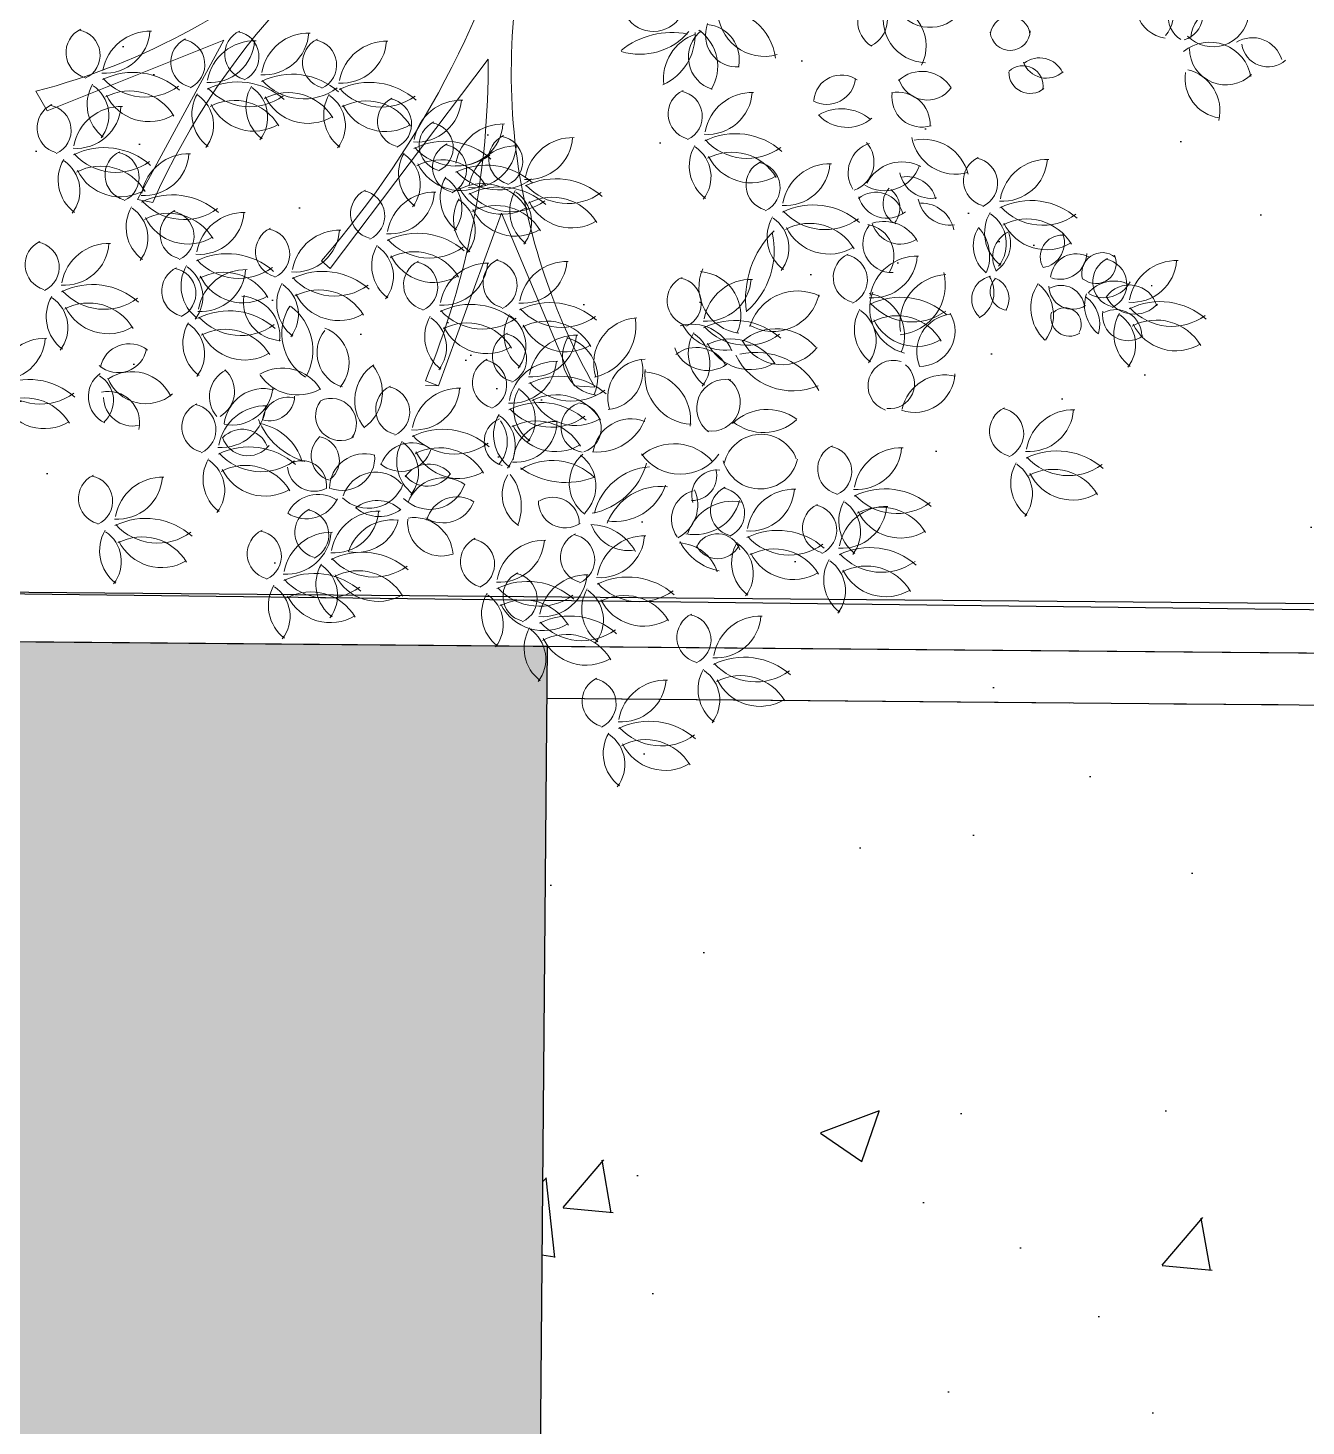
# Model space of a CAD drawing. Header units: millimetres. Extents: x 793 to 3159, y 750 to 2095.
# Drawn here: x 1221.835 to 1225.718, y 985.965 to 990.211 of the extents above; entities that cross this region are included whole.
import ezdxf

# ---------------------------------------------------------------- set-up
doc = ezdxf.new("R2010")
doc.units = ezdxf.units.MM
doc.linetypes.add('CENTER', pattern=[50.8, 31.75, -6.35, 6.35, -6.35])
doc.linetypes.add('CONTINUA', pattern=[0])
for name, color, linetype in [('A-PISOS', 252, 'Continuous'), ('A-PROY', 252, 'Continuous'), ('A-TEXTO', 2, 'Continuous'), ('A-VEGETACION', 65, 'Continuous')]:
    doc.layers.add(name, color=color, linetype=linetype)
doc.layers.add('JUNTA DE AISLAMIENTO', color=7, linetype='Continuous', true_color=0x22d6dd)
doc.layers.add('JUNTA DE CONTROL', color=7, linetype='Continuous', true_color=0xf43e0b)
doc.styles.get("Standard").update_dxf_attribs({"font": 'arial.ttf'})
doc.linetypes.add('RAYACONTX', pattern='A,0.8,["X",Standard,S=0.08,R=0,X=0.025,Y=-0.04],0', length=0.8)

# ---------------------------------------------------------------- blocks, each defined once
blk = doc.blocks.new('A$C15914C01')
at = {"layer": 'A-PISOS', "linetype": 'CONTINUA', "ltscale": 0.5}
h = blk.add_hatch(dxfattribs=at)
h.set_pattern_fill('AR-HBONE', color=250, scale=0.005, angle=45)
h.set_pattern_definition([(90, (-2174.8441, -711.9263), (-0.508, 0.508), [1.524, -0.508]), (180, (-2174.8441, -711.4183), (-0.508, 0.508), [1.524, -0.508])])
h.paths.add_polyline_path([(43.8168, -45.9571), (40.8168, -45.9571), (40.8216, -50.3396), (43.8216, -50.3675)])
h.paths.add_polyline_path([(40.9292, -0.9957), (40.9323, 4.0095), (40.9357, 41.5795), (43.8168, 41.5793), (43.8168, 43.5794), (40.8168, 43.5794), (40.8168, -13.8546), (43.8168, -13.8546), (43.8168, -6.7051), (41.1283, -6.7051), (41.1283, -4.9051), (43.8168, -4.9049), (43.8168, -3.6051), (43.8168, -0.9957)])
h = blk.add_hatch(dxfattribs=at)
h.set_pattern_fill('AR-CONC', color=250, scale=0.01)
h.set_pattern_definition([(50, (-2174.8441, -711.9263), (1.8218467, -0.1593909), [0.1905, -2.0955]), (355, (-2174.8441, -711.9263), (-0.3524342, 1.9105685), [0.1524, -1.6764058]), (100.451445, (-2174.6923, -711.9396), (1.4694125, 1.7511775), [0.1619001, -1.7809024]), (46.1842, (-2174.844, -711.4183), (2.7107904, -0.4204233), [0.28575, -3.14325]), (96.63556, (-2174.6182, -711.4533), (2.3740413, 2.4742612), [0.2428502, -2.671356]), (351.18415, (-2174.844, -711.4183), (2.3740413, 2.4742612), [0.2285997, -2.5145973]), (21, (-2174.5901, -711.5453), (1.5161439, -1.022652), [0.1905, -2.0955]), (326, (-2174.5901, -711.5453), (0.6180203, 1.8418797), [0.1524, -1.6764]), (71.451445, (-2174.4638, -711.6305), (2.1341642, 0.8192277), [0.1619001, -1.7808994]), (37.5, (-2174.8441, -711.9263), (0.03088603, 0.84555039), [0, -1.65608, 0, -1.7018, 0, -1.68275]), (7.5, (-2174.8441, -711.9263), (0.66819663, 1.00180575), [0, -0.97028, 0, -1.61798, 0, -0.64135]), (327.5, (-2175.4105, -711.9263), (1.35590595, -0.05728744), [0, -0.635, 0, -1.9812, 0, -2.6289]), (317.5, (-2175.6645, -711.9263), (1.4812918, 0.2542649), [0, -0.8255, 0, -1.31572, 0, -1.8669])])
h.paths.add_polyline_path([(46.8168, -6.7051), (43.8168, -6.7051), (43.8168, -10.153), (46.8168, -10.153)])
h.paths.add_polyline_path([(46.8168, -10.153), (43.8168, -10.153), (43.8168, -13.153), (46.8168, -13.153)])
h.paths.add_polyline_path([(46.8168, -13.153), (43.8168, -13.153), (43.8168, -13.8547), (46.8168, -13.8547)])
h.paths.add_polyline_path([(43.8168, -1.153), (43.8168, -4.9049), (46.8168, -4.9049), (46.8168, -1.153)])
h.paths.add_polyline_path([(43.8168, -0.996), (43.8168, -1.153), (46.8168, -1.153), (46.8168, -0.996)])
at = {"layer": 'A-PISOS', "color": 250, "linetype": 'CONTINUA', "ltscale": 0.5}
for p, q in [((43.8168, -0.9958), (43.8168, -4.9049)), ((43.8168, -1.153), (49.8168, -1.153))]:
    blk.add_line(p, q, dxfattribs=at)
blk = doc.blocks.new('XR-CONJUNTO$0$A$C458D45B7')
at = {"lineweight": 0, "extrusion": (-2.43104e-07, -5.45806e-06, 1)}
blk.add_line((-0.3067, -1.749), (-0.3463, -1.7481), dxfattribs=at)
blk.add_lwpolyline([(0.1057, -1.746), (0.1681, -1.7494, -0.110183), (-0.0866, -0.95, -0.110183), (0.0225, -0.1181, 0.069274), (0.0548, -0.1083, -0.159056), (0.3751, -0.5382), (0.4313, -0.5098), (0.2694, -0.2414), (0.6188, -0.3643), (0.5483, -0.2962, -0.129481), (0.1024, -0.068, 0.184379), (0.1254, 0.0127), (0.8832, -0.1415), (0.8943, -0.0784), (0.1156, 0.0518, -0.487233), (0.1075, 0.0667, -0.157099), (0.4909, 0.4325), (0.4557, 0.4846), (0.2096, 0.2904), (0.2879, 0.6525), (0.2292, 0.5741, -0.1274), (0.063, 0.1098, -1.508538), (0.0487, 0.1166), (-0.0409, 1.3604), (-0.1014, 1.2588), (-0.0393, 0.4627, -0.187108), (-0.3498, 1.1361), (-0.3949, 1.1174), (-0.3356, 0.7801), (-0.586, 0.9428), (-0.6161, 0.9071, -0.222061), (-0.0345, 0.1193), (-0.0367, 0.1218), (-0.9935, 0.563), (-0.9683, 0.4373, -0.148996), (-0.7862, 0.3977), (-0.1177, 0.0214, -0.61159), (-0.1188, -0.006, -0.101655), (-1.381, -0.3864), (-1.4565, -0.4291), (-0.657, -0.3716, -0.12496), (-1.5382, -0.8654), (-1.5037, -0.924), (-0.968, -0.7054), (-1.2263, -1.1913), (-1.1801, -1.2004, -0.176723), (-0.0978, -0.0662, 0.164875), (-0.0374, -0.112, -0.122319), (-0.6656, -1.3725), (-0.6394, -1.3961), (-0.165, -0.7555, -0.101541), (-0.347, -1.7346), (-0.3067, -1.749), (-0.1198, -1.2235), (0.1057, -1.746)], format="xyb", close=True, dxfattribs=at)
at = {"lineweight": 0, "extrusion": (2.43104e-07, 5.45806e-06, -1)}
for centre, major_axis, start_param, end_param in [((1.9055, -0.5708), (0.0701, -0.077, 0), 0.868385, 3.107628), ((1.8147, -0.6013), (0.0684, -0.0752, 0), 4.086493, 6.142639), ((1.9797, -0.6098), (0.0531, -0.0583, 0), 1.27183, 3.717815), ((1.9253, -0.6015), (0.0597, 0.0543, 0), 6.025032, 8.287942), ((0.5423, -0.7661), (0.1235, 0.1125, 0), 5.36207, 6.898676), ((1.0432, -0.6316), (0.0635, 0.0578, 0), 2.828355, 4.970388), ((0.9604, -0.6267), (0.0642, 0.0584, 0), 6.104573, 8.123386), ((1.166, -0.6234), (0.0885, -0.0972, 0), 0.750634, 2.670163), ((1.0384, -0.705), (0.0858, -0.0942, 0), 3.951231, 5.923783), ((1.1762, -0.5315), (0.0858, 0.0782, 0), 1.595626, 3.656981), ((2.0694, -0.6791), (0.0677, -0.0743, 0), 2.389715, 4.70032), ((0.3358, -0.5709), (0.0714, 0.065, 0), 1.264913, 3.299305), ((0.673, -0.5985), (0.0953, -0.1046, 0), 0.451758, 2.314123), ((1.4206, -0.6724), (0.0447, 0.0407, 0), 4.046495, 6.887858), ((2.0365, -0.5907), (0.0801, 0.073, 0), 0.865837, 3.095513), ((-1.3694, -0.7464), (0.0578, 0.0526, 0), 2.569534, 5.006064), ((-1.4212, -0.7544), (0.0521, -0.0572, 0), 4.051015, 6.582941), ((-1.192, -0.8251), (0.0977, -0.1073, 0), 2.477681, 3.902549), ((-0.8867, -0.7475), (0.0578, 0.0526, 0), 2.569534, 5.006064), ((-0.9384, -0.7555), (0.0521, -0.0572, 0), 4.051015, 6.582941), ((0.3952, -0.9166), (0.1824, 0.1661, 0), 4.763929, 5.636252), ((0.2948, -0.5436), (0.143, 0.1302, 0), 1.427963, 2.601349), ((0.5108, -0.8091), (0.1051, 0.0957, 0), 3.743488, 5.119397), ((0.2985, -0.6789), (0.1219, 0.111, 0), 0.683436, 1.880422), ((0.5462, -0.7433), (0.0689, -0.0756, 0), 1.029573, 3.198864), ((0.3985, -0.7729), (0.0993, 0.0905, 0), 6.058163, 7.566179), ((0.5912, -0.6765), (0.0712, 0.0649, 0), 2.239479, 4.247459), ((0.4925, -0.7502), (0.0711, -0.0781, 0), 3.953652, 5.660875), ((1.4206, -0.6545), (0.045, 0.041, 0), 0.745147, 3.783208), ((2.0285, -0.812), (0.0854, -0.0937, 0), 3.194354, 5.266214), ((2.1578, -0.7629), (0.0624, -0.0685, 0), 3.315824, 5.152296), ((-1.3292, -0.6723), (0.0917, -0.1007, 0), -0.777492, 0.800951), ((-1.051, -0.7726), (0.0578, 0.0526, 0), 2.569534, 5.006064), ((-1.1027, -0.7806), (0.0521, -0.0572, 0), 4.051015, 6.582941), ((-1.0107, -0.6984), (0.0917, -0.1007, 0), -0.777492, 0.800951), ((-0.8735, -0.8513), (0.0977, -0.1073, 0), 2.477681, 3.902549), ((-0.8464, -0.6733), (0.0917, -0.1007, 0), -0.777492, 0.800951), ((-0.7092, -0.8262), (0.0977, -0.1073, 0), 2.477681, 3.902549), ((-0.6504, -0.7704), (0.0578, 0.0526, 0), 2.569534, 5.006064), ((-0.7022, -0.7784), (0.0521, -0.0572, 0), 4.051015, 6.582941), ((-0.6101, -0.6963), (0.0917, -0.1007, 0), -0.777492, 0.800951), ((-0.4729, -0.8491), (0.0977, -0.1073, 0), 2.477681, 3.902549), ((2.0764, -0.7036), (0.0819, 0.0746, 0), 1.519596, 3.869397), ((2.2045, -0.6777), (0.0544, -0.0598, 0), 0.009364, 2.152356), ((1.4605, -0.8232), (0.0416, -0.0457, 0), 3.128591, 5.60002), ((1.5314, -0.724), (0.0552, 0.0503, 0), 1.558302, 3.521751), ((1.5113, -0.8135), (0.0514, -0.0565, 0), 3.212513, 5.011871), ((-1.2408, -1.0165), (0.156, 0.1421, 0), 4.983233, 6.17178), ((-0.758, -1.0176), (0.156, 0.1421, 0), 4.983233, 6.17178), ((0.8645, -0.7958), (0.0594, -0.0652, 0), -0.726496, 1.218619), ((0.9098, -0.8788), (0.0568, -0.0624, 0), 2.393253, 4.474922), ((1.1541, -0.8854), (0.077, 0.0701, 0), 4.690567, 6.465808), ((1.1694, -0.7784), (0.0664, 0.0605, 0), 1.357884, 3.565082), ((1.4824, -0.7811), (0.0478, 0.0435, 0), 1.591957, 3.894), ((2.0741, -0.7951), (0.0813, -0.0893, 0), 0.876257, 2.452635), ((1.9318, -0.8938), (0.0862, -0.0947, 0), 4.111917, 5.679083), ((-1.259, -0.9037), (0.0909, 0.0828, 0), 2.943806, 4.400315), ((-1.4256, -0.9381), (0.0813, 0.074, 0), 6.042078, 7.680112), ((-1.2077, -0.7087), (0.1269, 0.1155, 0), 1.666781, 3.133707), ((-1.2519, -1.0183), (0.1055, -0.1158, 0), 3.38331, 4.908592), ((-0.9223, -1.0427), (0.156, 0.1421, 0), 4.983233, 6.17178), ((-0.7763, -0.9048), (0.0909, 0.0828, 0), 2.943806, 4.400315), ((-0.9429, -0.9392), (0.0813, 0.074, 0), 6.042078, 7.680112), ((-0.725, -0.7098), (0.1269, 0.1155, 0), 1.666781, 3.133707), ((-0.7691, -1.0194), (0.1055, -0.1158, 0), 3.38331, 4.908592), ((-0.5218, -1.0405), (0.156, 0.1421, 0), 4.983233, 6.17178), ((0.4619, -0.9165), (0.0578, 0.0526, 0), 2.569534, 5.006064), ((0.4102, -0.9246), (0.0521, -0.0572, 0), 4.051015, 6.582941), ((0.6394, -0.9952), (0.0977, -0.1073, 0), 2.477681, 3.902549), ((1.1537, -0.8603), (0.061, -0.0669, 0), 0.413196, 2.457667), ((1.0811, -0.944), (0.073, 0.0665, 0), 5.248983, 7.046658), ((-1.1946, -0.8098), (0.0974, -0.107, 0), 0.190237, 1.841773), ((-0.9405, -0.9299), (0.0909, 0.0828, 0), 2.943806, 4.400315), ((-1.1071, -0.9643), (0.0813, 0.074, 0), 6.042078, 7.680112), ((-0.8892, -0.7349), (0.1269, 0.1155, 0), 1.666781, 3.133707), ((-0.9334, -1.0445), (0.1055, -0.1158, 0), 3.38331, 4.908592), ((-0.7118, -0.8109), (0.0974, -0.107, 0), 0.190237, 1.841773), ((-0.54, -0.9277), (0.0909, 0.0828, 0), 2.943806, 4.400315), ((-0.7066, -0.9621), (0.0813, 0.074, 0), 6.042078, 7.680112), ((-0.4887, -0.7327), (0.1269, 0.1155, 0), 1.666781, 3.133707), ((-0.5328, -1.0423), (0.1055, -0.1158, 0), 3.38331, 4.908592), ((-0.4213, -0.9474), (0.0578, 0.0526, 0), 2.569534, 5.006064), ((-0.4731, -0.9554), (0.0521, -0.0572, 0), 4.051015, 6.582941), ((-0.3811, -0.8732), (0.0917, -0.1007, 0), -0.777492, 0.800951), ((-0.2439, -1.0261), (0.0977, -0.1073, 0), 2.477681, 3.902549), ((0.5022, -0.8424), (0.0917, -0.1007, 0), -0.777492, 0.800951), ((0.9106, -1.0346), (0.0926, -0.1017, 0), 3.353254, 4.564957), ((-1.4554, -0.9757), (0.0578, 0.0526, 0), 2.569534, 5.006064), ((-1.5071, -0.9838), (0.0521, -0.0572, 0), 4.051015, 6.582941), ((-1.4151, -0.9016), (0.0917, -0.1007, 0), -0.777492, 0.800951), ((-1.2779, -1.0544), (0.0977, -0.1073, 0), 2.477681, 3.902549), ((-0.8761, -0.836), (0.0974, -0.107, 0), 0.190237, 1.841773), ((-0.4756, -0.8338), (0.0974, -0.107, 0), 0.190237, 1.841773), ((0.926, -0.8367), (0.0863, 0.0786, 0), 1.589818, 3.127586), ((-0.2941, -1.0186), (0.0578, 0.0526, 0), 2.569534, 5.006064), ((-0.3459, -1.0266), (0.0521, -0.0572, 0), 4.051015, 6.582941), ((-0.2539, -0.9445), (0.0917, -0.1007, 0), -0.777492, 0.800951), ((-0.1167, -1.0973), (0.0977, -0.1073, 0), 2.477681, 3.902549), ((0.5906, -1.1866), (0.156, 0.1421, 0), 4.983233, 6.17178), ((1.1614, -1.1268), (0.103, 0.0938, 0), 5.235197, 6.77359), ((-1.3268, -1.2458), (0.156, 0.1421, 0), 4.983233, 6.17178), ((-0.2927, -1.2175), (0.156, 0.1421, 0), 4.983233, 6.17178), ((-0.2531, -1.0846), (0.0578, 0.0526, 0), 2.569534, 5.006064), ((-0.3048, -1.0927), (0.0521, -0.0572, 0), 4.051015, 6.582941), ((-0.2128, -1.0105), (0.0917, -0.1007, 0), -0.777492, 0.800951), ((-0.0756, -1.1634), (0.0977, -0.1073, 0), 2.477681, 3.902549), ((-0.0824, -1.0582), (0.0578, 0.0526, 0), 2.569534, 5.006064), ((-0.1341, -1.0662), (0.0521, -0.0572, 0), 4.051015, 6.582941), ((-0.0421, -0.9841), (0.0917, -0.1007, 0), -0.777492, 0.800951), ((0.0951, -1.1369), (0.0977, -0.1073, 0), 2.477681, 3.902549), ((0.5723, -1.0738), (0.0909, 0.0828, 0), 2.943806, 4.400315), ((0.4057, -1.1082), (0.0813, 0.074, 0), 6.042078, 7.680112), ((0.6236, -0.8789), (0.1269, 0.1155, 0), 1.666781, 3.133707), ((0.5795, -1.1885), (0.1055, -0.1158, 0), 3.38331, 4.908592), ((1.0253, -1.0902), (0.069, 0.0628, 0), 3.308647, 5.138973), ((0.9205, -1.0592), (0.0664, 0.0605, 0), 6.277686, 8.249253), ((1.2581, -0.957), (0.1004, 0.0914, 0), 2.033796, 3.688076), ((-1.2937, -0.9381), (0.1269, 0.1155, 0), 1.666781, 3.133707), ((-1.2476, -1.1172), (0.0578, 0.0526, 0), 2.569534, 5.006064), ((-1.2994, -1.1252), (0.0521, -0.0572, 0), 4.051015, 6.582941), ((-1.2073, -1.043), (0.0917, -0.1007, 0), -0.777492, 0.800951), ((-1.0702, -1.1959), (0.0977, -0.1073, 0), 2.477681, 3.902549), ((-0.3109, -1.1047), (0.0909, 0.0828, 0), 2.943806, 4.400315), ((-0.4775, -1.1391), (0.0813, 0.074, 0), 6.042078, 7.680112), ((-0.2596, -0.9097), (0.1269, 0.1155, 0), 1.666781, 3.133707), ((-0.3038, -1.2193), (0.1055, -0.1158, 0), 3.38331, 4.908592), ((0.6368, -0.9799), (0.0974, -0.107, 0), 0.190237, 1.841773), ((0.7002, -1.1307), (0.0578, 0.0526, 0), 2.569534, 5.006064), ((1.0967, -1.1776), (0.0894, 0.0814, 0), 4.357835, 5.930551), ((1.3608, -1.1116), (0.0578, 0.0526, 0), 2.569534, 5.006064), ((1.3091, -1.1196), (0.0521, -0.0572, 0), 4.051015, 6.582941), ((1.4011, -1.0374), (0.0917, -0.1007, 0), -0.777492, 0.800951), ((1.5383, -1.1903), (0.0977, -0.1073, 0), 2.477681, 3.902549), ((-1.345, -1.133), (0.0909, 0.0828, 0), 2.943806, 4.400315), ((-1.5116, -1.1674), (0.0813, 0.074, 0), 6.042078, 7.680112), ((-1.3378, -1.2477), (0.1055, -0.1158, 0), 3.38331, 4.908592), ((-0.2465, -1.0107), (0.0974, -0.107, 0), 0.190237, 1.841773), ((-0.1655, -1.2887), (0.156, 0.1421, 0), 4.983233, 6.17178), ((-0.1324, -0.9809), (0.1269, 0.1155, 0), 1.666781, 3.133707), ((0.0463, -1.3283), (0.156, 0.1421, 0), 4.983233, 6.17178), ((0.6485, -1.1387), (0.0521, -0.0572, 0), 4.051015, 6.582941), ((0.7405, -1.0565), (0.0917, -0.1007, 0), -0.777492, 0.800951), ((0.8777, -1.2094), (0.0977, -0.1073, 0), 2.477681, 3.902549), ((1.0421, -1.0332), (0.0826, 0.0753, 0), 1.048711, 2.866113), ((1.1846, -1.0688), (0.0724, 0.066, 0), 2.126203, 3.662822), ((1.1126, -1.19), (0.0655, 0.0597, 0), 5.242094, 6.774017), ((-1.2805, -1.0391), (0.0974, -0.107, 0), 0.190237, 1.841773), ((-0.1837, -1.1759), (0.0909, 0.0828, 0), 2.943806, 4.400315), ((-0.3503, -1.2103), (0.0813, 0.074, 0), 6.042078, 7.680112), ((-0.1766, -1.2906), (0.1055, -0.1158, 0), 3.38331, 4.908592), ((-0.1245, -1.3547), (0.156, 0.1421, 0), 4.983233, 6.17178), ((0.0793, -1.0205), (0.1269, 0.1155, 0), 1.666781, 3.133707), ((1.0176, -1.2329), (0.0616, 0.0561, 0), 4.748267, 6.798588), ((1.1075, -1.1835), (0.0461, -0.0506, 0), 1.181961, 3.053836), ((1.019, -1.1975), (0.0479, -0.0526, 0), 4.531679, 6.114111), ((-1.119, -1.3873), (0.156, 0.1421, 0), 4.983233, 6.17178), ((-0.5005, -1.2274), (0.0578, 0.0526, 0), 2.569534, 5.006064), ((-0.5522, -1.2354), (0.0521, -0.0572, 0), 4.051015, 6.582941), ((-0.4602, -1.1532), (0.0917, -0.1007, 0), -0.777492, 0.800951), ((-0.323, -1.3061), (0.0977, -0.1073, 0), 2.477681, 3.902549), ((-0.1427, -1.2419), (0.0909, 0.0828, 0), 2.943806, 4.400315), ((-0.1193, -1.082), (0.0974, -0.107, 0), 0.190237, 1.841773), ((-0.3093, -1.2764), (0.0813, 0.074, 0), 6.042078, 7.680112), ((-0.0914, -1.047), (0.1269, 0.1155, 0), 1.666781, 3.133707), ((-0.1355, -1.3566), (0.1055, -0.1158, 0), 3.38331, 4.908592), ((0.028, -1.2155), (0.0909, 0.0828, 0), 2.943806, 4.400315), ((-0.1385, -1.2499), (0.0813, 0.074, 0), 6.042078, 7.680112), ((0.0352, -1.3301), (0.1055, -0.1158, 0), 3.38331, 4.908592), ((0.0925, -1.1216), (0.0974, -0.107, 0), 0.190237, 1.841773), ((0.8289, -1.4008), (0.156, 0.1421, 0), 4.983233, 6.17178), ((1.0502, -1.1398), (0.0656, 0.0598, 0), 1.617108, 3.605764), ((1.242, -1.15), (0.0725, 0.066, 0), 2.164318, 3.678188), ((1.1553, -1.2826), (0.0683, -0.075, 0), 3.854023, 5.240722), ((1.4895, -1.3817), (0.156, 0.1421, 0), 4.983233, 6.17178), ((-1.1372, -1.2745), (0.0909, 0.0828, 0), 2.943806, 4.400315), ((-1.3038, -1.3089), (0.0813, 0.074, 0), 6.042078, 7.680112), ((-1.0859, -1.0795), (0.1269, 0.1155, 0), 1.666781, 3.133707), ((-1.13, -1.3891), (0.1055, -0.1158, 0), 3.38331, 4.908592), ((-1.0791, -1.2944), (0.0578, 0.0526, 0), 2.569534, 5.006064), ((-1.1309, -1.3025), (0.0521, -0.0572, 0), 4.051015, 6.582941), ((-1.0388, -1.2203), (0.0917, -0.1007, 0), -0.777492, 0.800951), ((-0.9017, -1.3731), (0.0977, -0.1073, 0), 2.477681, 3.902549), ((-0.0782, -1.148), (0.0974, -0.107, 0), 0.190237, 1.841773), ((0.8106, -1.288), (0.0909, 0.0828, 0), 2.943806, 4.400315), ((0.6441, -1.3224), (0.0813, 0.074, 0), 6.042078, 7.680112), ((0.862, -1.093), (0.1269, 0.1155, 0), 1.666781, 3.133707), ((0.8178, -1.4026), (0.1055, -0.1158, 0), 3.38331, 4.908592), ((1.043, -1.3545), (0.0783, -0.086, 0), 3.570728, 4.946469), ((1.4712, -1.2689), (0.0909, 0.0828, 0), 2.943806, 4.400315), ((1.3047, -1.3033), (0.0813, 0.074, 0), 6.042078, 7.680112), ((1.5226, -1.0739), (0.1269, 0.1155, 0), 1.666781, 3.133707), ((1.4784, -1.3835), (0.1055, -0.1158, 0), 3.38331, 4.908592), ((-1.0728, -1.1806), (0.0974, -0.107, 0), 0.190237, 1.841773), ((-0.3719, -1.4975), (0.156, 0.1421, 0), 4.983233, 6.17178), ((0.9141, -1.4743), (0.1955, -0.2147, 0), 2.163971, 3.093217), ((0.8751, -1.194), (0.0974, -0.107, 0), 0.190237, 1.841773), ((1.0668, -1.3051), (0.0651, 0.0593, 0), 2.253087, 4.566682), ((0.9783, -1.3425), (0.0642, -0.0705, 0), 4.03691, 6.007166), ((1.0918, -1.2176), (0.0659, 0.06, 0), 1.69823, 3.571093), ((1.4183, -1.3094), (0.0769, 0.0701, 0), 2.97626, 4.426761), ((1.2348, -1.342), (0.0872, -0.0957, 0), 4.707112, 5.824159), ((1.4594, -1.343), (0.0578, -0.0634, 0), 1.791928, 3.410217), ((1.3267, -1.3023), (0.0744, 0.0678, 0), 0.401855, 1.714979), ((1.5357, -1.175), (0.0974, -0.107, 0), 0.190237, 1.841773), ((1.5135, -1.2978), (0.0522, -0.0573, 0), -1.25973, 0.566902), ((-0.7881, -1.3457), (0.0578, 0.0526, 0), 2.569534, 5.006064), ((-0.8399, -1.3537), (0.0521, -0.0572, 0), 4.051015, 6.582941), ((-0.7479, -1.2715), (0.0917, -0.1007, 0), -0.777492, 0.800951), ((-0.6107, -1.4244), (0.0977, -0.1073, 0), 2.477681, 3.902549), ((-0.3388, -1.1897), (0.1269, 0.1155, 0), 1.666781, 3.133707), ((0.463, -1.3312), (0.166, -0.1823, 0), -1.064666, -0.000104), ((1.584, -1.3411), (0.0445, -0.0489, 0), 1.786118, 3.912369), ((-1.4881, -1.3917), (0.0578, 0.0526, 0), 2.569534, 5.006064), ((-1.5398, -1.3998), (0.0521, -0.0572, 0), 4.051015, 6.582941), ((-1.4478, -1.3176), (0.0917, -0.1007, 0), -0.777492, 0.800951), ((-1.3106, -1.4705), (0.0977, -0.1073, 0), 2.477681, 3.902549), ((-0.9505, -1.5645), (0.156, 0.1421, 0), 4.983233, 6.17178), ((-0.3901, -1.3847), (0.0909, 0.0828, 0), 2.943806, 4.400315), ((-0.5567, -1.4191), (0.0813, 0.074, 0), 6.042078, 7.680112), ((-0.3829, -1.4993), (0.1055, -0.1158, 0), 3.38331, 4.908592), ((-0.3256, -1.2908), (0.0974, -0.107, 0), 0.190237, 1.841773), ((0.9678, -1.4088), (0.0578, 0.0526, 0), 2.569534, 5.006064), ((0.9161, -1.4168), (0.0521, -0.0572, 0), 4.051015, 6.582941), ((1.0081, -1.3346), (0.0917, -0.1007, 0), -0.777492, 0.800951), ((1.1453, -1.4875), (0.0977, -0.1073, 0), 2.477681, 3.902549), ((1.629, -1.4107), (0.0588, 0.0536, 0), 3.97883, 5.958356), ((1.5783, -1.3283), (0.0545, -0.0598, 0), -0.813038, 1.059981), ((1.7069, -1.3894), (0.042, -0.0461, 0), 2.007707, 4.557266), ((1.6874, -1.3597), (0.0414, -0.0455, 0), -1.262708, 1.413944), ((1.7562, -1.4153), (0.0578, 0.0526, 0), 2.569534, 5.006064), ((1.7045, -1.4233), (0.0521, -0.0572, 0), 4.051015, 6.582941), ((1.7965, -1.3411), (0.0917, -0.1007, 0), -0.777492, 0.800951), ((1.9337, -1.494), (0.0977, -0.1073, 0), 2.477681, 3.902549), ((-1.0722, -1.4679), (0.0578, 0.0526, 0), 2.569534, 5.006064), ((-1.1239, -1.4759), (0.0521, -0.0572, 0), 4.051015, 6.582941), ((-0.9687, -1.4517), (0.0909, 0.0828, 0), 2.943806, 4.400315), ((-1.1353, -1.4861), (0.0813, 0.074, 0), 6.042078, 7.680112), ((-0.9174, -1.2568), (0.1269, 0.1155, 0), 1.666781, 3.133707), ((-1.0319, -1.3937), (0.0917, -0.1007, 0), -0.777492, 0.800951), ((-0.8947, -1.5466), (0.0977, -0.1073, 0), 2.477681, 3.902549), ((-0.9615, -1.5664), (0.1055, -0.1158, 0), 3.38331, 4.908592), ((-0.6595, -1.6158), (0.156, 0.1421, 0), 4.983233, 6.17178), ((-0.3375, -1.442), (0.0578, 0.0526, 0), 2.569534, 5.006064), ((-0.3893, -1.45), (0.0521, -0.0572, 0), 4.051015, 6.582941), ((-0.2972, -1.3679), (0.0917, -0.1007, 0), -0.777492, 0.800951), ((-0.16, -1.5207), (0.0977, -0.1073, 0), 2.477681, 3.902549), ((-0.0964, -1.4345), (0.0578, 0.0526, 0), 2.569534, 5.006064), ((-0.1482, -1.4425), (0.0521, -0.0572, 0), 4.051015, 6.582941), ((-0.0562, -1.3603), (0.0917, -0.1007, 0), -0.777492, 0.800951), ((0.081, -1.5132), (0.0977, -0.1073, 0), 2.477681, 3.902549), ((0.6228, -1.4419), (0.095, -0.1043, 0), 0.869755, 2.711845), ((0.477, -1.5278), (0.0893, -0.0981, 0), 3.949733, 5.869629), ((1.2417, -1.546), (0.0999, -0.1097, 0), 2.132888, 3.812413), ((1.0778, -1.4302), (0.1128, 0.1028, 0), 0.48437, 2.20123), ((-1.3594, -1.6618), (0.156, 0.1421, 0), 4.983233, 6.17178), ((-0.9043, -1.3578), (0.0974, -0.107, 0), 0.190237, 1.841773), ((-0.6777, -1.503), (0.0909, 0.0828, 0), 2.943806, 4.400315), ((-0.6264, -1.308), (0.1269, 0.1155, 0), 1.666781, 3.133707), ((-0.6706, -1.6176), (0.1055, -0.1158, 0), 3.38331, 4.908592), ((0.4638, -1.4838), (0.0578, 0.0526, 0), 2.569534, 5.006064), ((0.412, -1.4919), (0.0521, -0.0572, 0), 4.051015, 6.582941), ((0.5041, -1.4097), (0.0917, -0.1007, 0), -0.777492, 0.800951), ((0.6413, -1.5626), (0.0977, -0.1073, 0), 2.477681, 3.902549), ((1.3819, -1.4714), (0.0526, 0.0479, 0), 3.048286, 5.247826), ((1.2889, -1.4511), (0.0602, -0.0661, 0), -1.42151, 0.212376), ((1.4235, -1.448), (0.0382, -0.0419, 0), 0.840385, 3.053217), ((1.3575, -1.4699), (0.0495, 0.045, 0), 5.804263, 7.555064), ((1.6259, -1.4952), (0.0909, -0.0998, 0), 1.486848, 2.875757), ((1.436, -1.5206), (0.0916, 0.0834, 0), 6.141567, 7.656072), ((1.6176, -1.4269), (0.0492, -0.054, 0), 0.172175, 2.267867), ((1.5821, -1.4997), (0.0485, -0.0533, 0), 3.374486, 5.350939), ((1.7437, -1.5154), (0.069, -0.0758, 0), 2.992613, 4.319172), ((1.711, -1.3735), (0.067, 0.061, 0), 1.213283, 2.813805), ((1.7903, -1.5105), (0.0635, 0.0579, 0), 4.479507, 6.747295), ((-1.3264, -1.3541), (0.1269, 0.1155, 0), 1.666781, 3.133707), ((-1.3705, -1.6637), (0.1055, -0.1158, 0), 3.38331, 4.908592), ((-0.9118, -1.6039), (0.082, -0.09, 0), 3.922895, 5.563815), ((-0.7854, -1.4992), (0.0784, -0.0861, 0), 0.761161, 2.48284), ((-0.8443, -1.5374), (0.0813, 0.074, 0), 6.042078, 7.680112), ((-0.6133, -1.4091), (0.0974, -0.107, 0), 0.190237, 1.841773), ((-0.2089, -1.7121), (0.156, 0.1421, 0), 4.983233, 6.17178), ((0.0322, -1.7046), (0.156, 0.1421, 0), 4.983233, 6.17178), ((0.7069, -1.433), (0.0958, -0.1052, 0), -0.620898, 1.257402), ((0.783, -1.6027), (0.1018, -0.1118, 0), 2.590682, 4.333365), ((1.1414, -1.5014), (0.0944, -0.1036, 0), 0.982263, 2.662977), ((0.9783, -1.5849), (0.0873, -0.0959, 0), 4.040533, 5.825192), ((1.0965, -1.6789), (0.156, 0.1421, 0), 4.983233, 6.17178), ((1.7642, -1.4868), (0.0815, 0.0742, 0), 2.96694, 4.191148), ((1.6007, -1.5446), (0.0738, 0.0672, 0), 6.048868, 7.302861), ((1.805, -1.4177), (0.0706, 0.0643, 0), 1.472484, 3.37871), ((1.8849, -1.6854), (0.156, 0.1421, 0), 4.983233, 6.17178), ((-1.3777, -1.549), (0.0909, 0.0828, 0), 2.943806, 4.400315), ((-1.5443, -1.5835), (0.0813, 0.074, 0), 6.042078, 7.680112), ((-1.3132, -1.4551), (0.0974, -0.107, 0), 0.190237, 1.841773), ((-0.9435, -1.738), (0.156, 0.1421, 0), 4.983233, 6.17178), ((-0.6264, -1.5932), (0.1167, 0.1063, 0), 2.876809, 4.428757), ((-0.8545, -1.6456), (0.111, -0.1219, 0), 4.499583, 5.944826), ((-0.1758, -1.4043), (0.1269, 0.1155, 0), 1.666781, 3.133707), ((0.0653, -1.3968), (0.1269, 0.1155, 0), 1.666781, 3.133707), ((0.5924, -1.7539), (0.156, 0.1421, 0), 4.983233, 6.17178), ((1.0782, -1.5661), (0.0909, 0.0828, 0), 2.943806, 4.400315), ((0.9117, -1.6005), (0.0813, 0.074, 0), 6.042078, 7.680112), ((1.1296, -1.3711), (0.1269, 0.1155, 0), 1.666781, 3.133707), ((1.0854, -1.6807), (0.1055, -0.1158, 0), 3.38331, 4.908592), ((1.2609, -1.6323), (0.0778, -0.0855, 0), 1.918483, 3.760095), ((1.1542, -1.5703), (0.0791, 0.072, 0), 0.195187, 2.318951), ((1.6091, -1.5243), (0.0425, 0.0387, 0), 1.734871, 4.153312), ((1.5944, -1.5453), (0.0336, -0.0369, 0), 3.099403, 5.951328), ((1.786, -1.5169), (0.057, 0.0519, 0), 1.668591, 4.040558), ((1.7493, -1.5789), (0.0585, 0.0533, 0), 4.975325, 7.002562), ((1.8666, -1.5726), (0.0909, 0.0828, 0), 2.943806, 4.400315), ((1.7001, -1.607), (0.0813, 0.074, 0), 6.042078, 7.680112), ((1.918, -1.3776), (0.1269, 0.1155, 0), 1.666781, 3.133707), ((1.8738, -1.6872), (0.1055, -0.1158, 0), 3.38331, 4.908592), ((-0.9618, -1.6252), (0.0909, 0.0828, 0), 2.943806, 4.400315), ((-1.1284, -1.6596), (0.0813, 0.074, 0), 6.042078, 7.680112), ((-0.9105, -1.4302), (0.1269, 0.1155, 0), 1.666781, 3.133707), ((-0.9546, -1.7398), (0.1055, -0.1158, 0), 3.38331, 4.908592), ((-0.2271, -1.5993), (0.0909, 0.0828, 0), 2.943806, 4.400315), ((-0.3937, -1.6337), (0.0813, 0.074, 0), 6.042078, 7.680112), ((-0.2199, -1.714), (0.1055, -0.1158, 0), 3.38331, 4.908592), ((-0.1627, -1.5054), (0.0974, -0.107, 0), 0.190237, 1.841773), ((0.014, -1.5918), (0.0909, 0.0828, 0), 2.943806, 4.400315), ((-0.1526, -1.6262), (0.0813, 0.074, 0), 6.042078, 7.680112), ((0.0211, -1.7064), (0.1055, -0.1158, 0), 3.38331, 4.908592), ((0.0784, -1.4979), (0.0974, -0.107, 0), 0.190237, 1.841773), ((0.3027, -1.6758), (0.1024, 0.0933, 0), 3.565307, 5.386182), ((0.1309, -1.5621), (0.1185, 0.1079, 0), 0.583209, 2.085095), ((0.4627, -1.6858), (0.0965, 0.0879, 0), 5.163098, 6.626384), ((0.5621, -1.4865), (0.099, -0.1087, 0), 0.621866, 1.808522), ((0.6255, -1.4462), (0.1269, 0.1155, 0), 1.666781, 3.133707), ((0.7191, -1.723), (0.1155, 0.1052, 0), 4.718896, 6.320013), ((1.1427, -1.4721), (0.0974, -0.107, 0), 0.190237, 1.841773), ((1.9311, -1.4787), (0.0974, -0.107, 0), 0.190237, 1.841773), ((-0.8973, -1.5313), (0.0974, -0.107, 0), 0.190237, 1.841773), ((-0.5678, -1.6507), (0.0806, 0.0734, 0), 2.594914, 4.537615), ((-0.6921, -1.6834), (0.0834, 0.0759, 0), 5.793524, 7.714733), ((-0.0655, -1.658), (0.0578, 0.0526, 0), 2.569534, 5.006064), ((-0.1173, -1.666), (0.0521, -0.0572, 0), 4.051015, 6.582941), ((-0.0252, -1.5838), (0.0917, -0.1007, 0), -0.777492, 0.800951), ((0.112, -1.7367), (0.0977, -0.1073, 0), 2.477681, 3.902549), ((0.1852, -1.6575), (0.086, 0.0783, 0), 2.417191, 4.449233), ((0.0519, -1.7212), (0.0841, -0.0923, 0), 4.121445, 5.863655), ((0.5742, -1.6411), (0.0909, 0.0828, 0), 2.943806, 4.400315), ((0.4076, -1.6756), (0.0813, 0.074, 0), 6.042078, 7.680112), ((0.5814, -1.7558), (0.1055, -0.1158, 0), 3.38331, 4.908592), ((0.6386, -1.5472), (0.0974, -0.107, 0), 0.190237, 1.841773), ((0.7347, -1.5407), (0.1002, 0.0912, 0), 1.386642, 3.372135), ((-1.6389, -1.6075), (0.0917, -0.1007, 0), -0.777492, 0.800951), ((-1.5017, -1.7603), (0.0977, -0.1073, 0), 2.477681, 3.902549), ((-1.2818, -1.6299), (0.0592, -0.0651, 0), -0.667272, 1.44118), ((-1.2467, -1.719), (0.0602, -0.0661, 0), 2.502227, 4.54115), ((0.508, -1.5903), (0.0709, -0.0778, 0), 0.120299, 1.944748), ((0.4762, -1.7275), (0.0685, -0.0752, 0), 3.211817, 4.937174), ((0.7689, -1.5609), (0.1308, -0.1436, 0), 0.328466, 1.844368), ((0.659, -1.8548), (0.145, -0.1593, 0), 3.642263, 4.961959), ((1.0756, -1.7372), (0.0522, -0.0573, 0), 1.05275, 4.182005), ((-0.7802, -1.8349), (0.0912, -0.1001, 0), 3.336911, 4.892596), ((-0.4314, -1.795), (0.096, 0.0875, 0), 3.183323, 4.85961), ((-0.6069, -1.7718), (0.0959, 0.0873, 0), 0.047939, 1.69324), ((-0.1257, -1.738), (0.0578, 0.0526, 0), 2.569534, 5.006064), ((-0.1774, -1.746), (0.0521, -0.0572, 0), 4.051015, 6.582941), ((-0.0854, -1.6638), (0.0917, -0.1007, 0), -0.777492, 0.800951), ((0.0518, -1.8167), (0.0977, -0.1073, 0), 2.477681, 3.902549), ((0.3233, -1.7786), (0.0857, 0.0781, 0), 3.557171, 5.425825), ((0.1962, -1.6996), (0.0871, 0.0794, 0), 0.417724, 2.199452), ((0.4688, -1.7106), (0.11, 0.1002, 0), 2.356072, 3.990407), ((1.0644, -1.7315), (0.0505, -0.0554, 0), 4.555762, 7.142185), ((1.2321, -1.8351), (0.0893, -0.098, 0), 2.51634, 4.119105), ((-1.5505, -1.9517), (0.156, 0.1421, 0), 4.983233, 6.17178), ((-1.2828, -1.7911), (0.0649, 0.0591, 0), 2.74486, 4.817126), ((-1.3815, -1.8033), (0.0647, 0.0589, 0), 5.980387, 7.844259), ((-1.1965, -1.6859), (0.0927, 0.0844, 0), 1.60107, 3.477305), ((-1.2377, -1.845), (0.088, -0.0966, 0), 3.302682, 4.998485), ((-0.9126, -1.7877), (0.0666, 0.0606, 0), 3.142668, 4.98287), ((-1.0139, -1.7723), (0.0647, 0.0589, 0), 6.162681, 8.065967), ((-0.7353, -1.6424), (0.1023, 0.0932, 0), 1.804244, 3.275247), ((0.0631, -1.9281), (0.156, 0.1421, 0), 4.983233, 6.17178), ((0.0962, -1.6203), (0.1269, 0.1155, 0), 1.666781, 3.133707), ((0.3124, -1.849), (0.0993, -0.1091, 0), 3.920668, 5.558542), ((0.5658, -1.8099), (0.0649, 0.0591, 0), 2.928423, 5.62201), ((0.5228, -1.7922), (0.0647, 0.0589, 0), 6.067305, 8.748552), ((1.1392, -1.6948), (0.0905, 0.0824, 0), 0.769881, 2.634816), ((-1.5174, -1.6439), (0.1269, 0.1155, 0), 1.666781, 3.133707), ((-1.5616, -1.9535), (0.1055, -0.1158, 0), 3.38331, 4.908592), ((-1.3086, -1.8699), (0.07, 0.0637, 0), 5.213427, 7.235231), ((-0.8369, -1.8829), (0.0813, -0.0892, 0), 2.416196, 4.128775), ((-0.9339, -1.7499), (0.0834, -0.0916, 0), -0.747496, 0.92333), ((-0.6317, -1.8666), (0.0514, -0.0564, 0), 3.434396, 6.048526), ((-0.4192, -1.8221), (0.0578, 0.0526, 0), 2.569534, 5.006064), ((-0.471, -1.8301), (0.0521, -0.0572, 0), 4.051015, 6.582941), ((-0.3789, -1.7479), (0.0917, -0.1007, 0), -0.777492, 0.800951), ((-0.2418, -1.9008), (0.0977, -0.1073, 0), 2.477681, 3.902549), ((0.0449, -1.8153), (0.0909, 0.0828, 0), 2.943806, 4.400315), ((0.003, -2.0081), (0.156, 0.1421, 0), 4.983233, 6.17178), ((-0.1217, -1.8497), (0.0813, 0.074, 0), 6.042078, 7.680112), ((0.0521, -1.9299), (0.1055, -0.1158, 0), 3.38331, 4.908592), ((-1.5043, -1.745), (0.0974, -0.107, 0), 0.190237, 1.841773), ((-1.2355, -1.7906), (0.0599, -0.0658, 0), 0.537292, 2.273403), ((-1.0074, -1.8808), (0.0578, 0.0526, 0), 2.569534, 5.006064), ((-1.0591, -1.8888), (0.0521, -0.0572, 0), 4.051015, 6.582941), ((-0.9671, -1.8066), (0.0917, -0.1007, 0), -0.777492, 0.800951), ((-0.8299, -1.9595), (0.0977, -0.1073, 0), 2.477681, 3.902549), ((-0.7627, -1.8661), (0.0529, -0.0581, 0), 2.437983, 4.133669), ((-0.8209, -1.7829), (0.052, -0.0571, 0), -0.805592, 0.99457), ((-0.604, -1.8427), (0.0508, -0.0558, 0), 0.167275, 2.931559), ((0.0361, -1.7003), (0.1269, 0.1155, 0), 1.666781, 3.133707), ((0.1093, -1.7214), (0.0974, -0.107, 0), 0.190237, 1.841773), ((0.1426, -1.8717), (0.0564, 0.0514, 0), 2.451914, 5.122844), ((0.1123, -1.8734), (0.0513, -0.0564, 0), 3.974747, 6.706127), ((0.6938, -1.9628), (0.1114, 0.1015, 0), 4.670271, 6.083992), ((1.4467, -1.8713), (0.0578, 0.0526, 0), 2.569534, 5.006064), ((1.395, -1.8793), (0.0521, -0.0572, 0), 4.051015, 6.582941), ((1.487, -1.7971), (0.0917, -0.1007, 0), -0.777492, 0.800951), ((1.6242, -1.95), (0.0977, -0.1073, 0), 2.477681, 3.902549), ((-0.6479, -1.7687), (0.1504, -0.1652, 0), 1.026125, 1.904449), ((-0.8791, -2.0337), (0.1131, -0.1242, 0), 4.05378, 5.144977), ((-0.2906, -2.0922), (0.156, 0.1421, 0), 4.983233, 6.17178), ((-0.0914, -1.917), (0.0506, -0.0555, 0), 1.010889, 3.47331), ((-0.0153, -1.8953), (0.0909, 0.0828, 0), 2.943806, 4.400315), ((-0.202, -1.918), (0.0782, 0.0712, 0), 0.087647, 1.448523), ((-0.1818, -1.9297), (0.0813, 0.074, 0), 6.042078, 7.680112), ((-0.0081, -2.0099), (0.1055, -0.1158, 0), 3.38331, 4.908592), ((0.0492, -1.8013), (0.0974, -0.107, 0), 0.190237, 1.841773), ((-0.0705, -1.855), (0.0836, -0.0918, 0), -0.851667, 0.813229), ((0.0484, -1.9811), (0.0936, 0.0853, 0), 3.9493, 5.480078), ((0.1747, -1.7893), (0.1161, 0.1058, 0), 1.073021, 2.387841), ((0.2802, -1.9608), (0.0861, 0.0784, 0), 4.018379, 5.808748), ((0.6811, -1.7353), (0.109, 0.0992, 0), 1.559887, 2.985463), ((-0.9013, -1.9679), (0.0549, -0.0603, 0), 3.061552, 5.056317), ((-0.6148, -1.9644), (0.057, 0.0519, 0), 2.578652, 4.726233), ((-0.6793, -1.9791), (0.0541, 0.0493, 0), 5.612257, 7.909224), ((-0.2575, -1.7844), (0.1269, 0.1155, 0), 1.666781, 3.133707), ((0.6749, -2.0027), (0.0773, -0.0849, 0), 2.540907, 5.084101), ((-0.8787, -2.1509), (0.156, 0.1421, 0), 4.983233, 6.17178), ((-0.8847, -1.8854), (0.0601, 0.0547, 0), 1.393449, 3.554503), ((-0.529, -2.0638), (0.0786, 0.0716, 0), 3.876768, 5.736712), ((-0.4195, -1.9143), (0.0708, 0.0645, 0), 1.04514, 3.011148), ((-0.3859, -2.0219), (0.0731, 0.0665, 0), 4.229845, 6.060505), ((-0.3088, -1.9794), (0.0909, 0.0828, 0), 2.943806, 4.400315), ((-0.4754, -2.0138), (0.0813, 0.074, 0), 6.042078, 7.680112), ((-0.3017, -2.094), (0.1055, -0.1158, 0), 3.38331, 4.908592), ((-0.2444, -1.8855), (0.0974, -0.107, 0), 0.190237, 1.841773), ((0.2091, -2.0412), (0.0781, -0.0858, 0), 1.365148, 3.170115), ((0.4287, -1.8685), (0.0962, -0.1057, 0), -0.22961, 1.697981), ((0.4118, -2.0705), (0.1022, -0.1122, 0), 3.166321, 4.746743), ((0.9254, -1.9911), (0.0578, 0.0526, 0), 2.569534, 5.006064), ((0.8737, -1.9991), (0.0521, -0.0572, 0), 4.051015, 6.582941), ((0.9657, -1.9169), (0.0917, -0.1007, 0), -0.777492, 0.800951), ((1.1029, -2.0698), (0.0977, -0.1073, 0), 2.477681, 3.902549), ((1.5754, -2.1414), (0.156, 0.1421, 0), 4.983233, 6.17178), ((1.6084, -1.8336), (0.1269, 0.1155, 0), 1.666781, 3.133707), ((-0.8969, -2.0381), (0.0909, 0.0828, 0), 2.943806, 4.400315), ((-1.0635, -2.0725), (0.0813, 0.074, 0), 6.042078, 7.680112), ((-0.8456, -1.8431), (0.1269, 0.1155, 0), 1.666781, 3.133707), ((-0.8898, -2.1527), (0.1055, -0.1158, 0), 3.38331, 4.908592), ((-0.7195, -2.0556), (0.0557, 0.0507, 0), 4.867473, 7.140226), ((-0.5982, -1.9703), (0.0669, -0.0735, 0), -0.935183, 1.086705), ((-0.3332, -2.0743), (0.0644, 0.0586, 0), 4.465016, 6.303995), ((0.0431, -2.1571), (0.124, -0.1362, 0), 3.319613, 4.638387), ((0.0571, -2.0498), (0.0865, 0.0788, 0), 6.08891, 7.797405), ((0.1198, -1.9213), (0.1593, 0.1451, 0), 1.00711, 2.105119), ((0.3506, -2.1743), (0.1247, -0.1369, 0), 2.543031, 3.801704), ((0.5426, -2.0743), (0.0571, 0.052, 0), 3.585355, 5.548075), ((0.6723, -1.9376), (0.0783, -0.086, 0), -0.613396, 2.029773), ((1.5571, -2.0286), (0.0909, 0.0828, 0), 2.943806, 4.400315), ((1.3906, -2.063), (0.0813, 0.074, 0), 6.042078, 7.680112), ((1.5643, -2.1432), (0.1055, -0.1158, 0), 3.38331, 4.908592), ((-1.3195, -2.1006), (0.0578, 0.0526, 0), 2.569534, 5.006064), ((-1.3713, -2.1086), (0.0521, -0.0572, 0), 4.051015, 6.582941), ((-1.2793, -2.0264), (0.0917, -0.1007, 0), -0.777492, 0.800951), ((-1.1421, -2.1793), (0.0977, -0.1073, 0), 2.477681, 3.902549), ((-0.8325, -1.9442), (0.0974, -0.107, 0), 0.190237, 1.841773), ((-0.6826, -1.9915), (0.0601, 0.0547, 0), 1.804241, 3.776705), ((-0.4944, -2.1165), (0.0698, -0.0766, 0), 2.607937, 4.729847), ((-0.3391, -1.9696), (0.057, -0.0625, 0), -0.246584, 1.641422), ((-0.2882, -2.1431), (0.0849, 0.0774, 0), 4.235337, 6.046289), ((0.0019, -2.0768), (0.0758, -0.0832, 0), 1.317084, 2.865627), ((-0.2105, -2.1149), (0.1171, 0.1067, 0), 0.067922, 1.089621), ((0.0809, -1.8037), (0.1587, -0.1742, 0), 0.345184, 1.356009), ((0.4651, -2.0153), (0.056, 0.051, 0), 0.48544, 2.307087), ((1.0541, -2.2612), (0.156, 0.1421, 0), 4.983233, 6.17178), ((1.6216, -1.9347), (0.0974, -0.107, 0), 0.190237, 1.841773), ((-0.6686, -2.1858), (0.0698, -0.0767, 0), 2.766974, 4.44246), ((-0.5177, -2.0103), (0.0834, 0.0759, 0), 1.098371, 3.068093), ((-0.3311, -2.0131), (0.0826, 0.0753, 0), 1.049221, 3.093477), ((0.0442, -2.1647), (0.0594, 0.0541, 0), 4.913936, 7.019776), ((0.232, -1.995), (0.1087, -0.1193, 0), -0.517411, 0.883582), ((0.3727, -2.2226), (0.1287, 0.1172, 0), 4.23806, 5.558372), ((0.4944, -2.1477), (0.0664, 0.0605, 0), 3.241774, 5.168831), ((0.3716, -2.1055), (0.0756, -0.083, 0), -1.266144, 0.247817), ((0.6009, -2.1201), (0.0578, 0.0526, 0), 2.569534, 5.006064), ((0.5491, -2.1281), (0.0521, -0.0572, 0), 4.051015, 6.582941), ((0.6412, -2.0459), (0.0917, -0.1007, 0), -0.777492, 0.800951), ((0.7784, -2.1988), (0.0977, -0.1073, 0), 2.477681, 3.902549), ((1.0872, -1.9534), (0.1269, 0.1155, 0), 1.666781, 3.133707), ((-0.7056, -2.0532), (0.0696, -0.0764, 0), -0.413826, 1.312985), ((-0.4892, -2.2044), (0.0709, -0.0778, 0), 3.19712, 4.606252), ((-0.29, -2.0656), (0.0737, 0.0671, 0), 1.096087, 2.860218), ((-0.2473, -2.1796), (0.0695, 0.0633, 0), 4.11451, 6.021325), ((0.0814, -2.0955), (0.0605, 0.0551, 0), 1.717436, 3.872544), ((0.4753, -2.0536), (0.0947, -0.104, 0), -0.571332, 0.931252), ((0.5907, -2.2354), (0.0966, -0.106, 0), 2.611195, 4.065193), ((0.8812, -2.1699), (0.0578, 0.0526, 0), 2.569534, 5.006064), ((0.8295, -2.178), (0.0521, -0.0572, 0), 4.051015, 6.582941), ((1.0358, -2.1484), (0.0909, 0.0828, 0), 2.943806, 4.400315), ((0.9215, -2.0958), (0.0917, -0.1007, 0), -0.777492, 0.800951), ((1.0587, -2.2486), (0.0977, -0.1073, 0), 2.477681, 3.902549), ((0.8693, -2.1828), (0.0813, 0.074, 0), 6.042078, 7.680112), ((1.043, -2.263), (0.1055, -0.1158, 0), 3.38331, 4.908592), ((1.1003, -2.0545), (0.0974, -0.107, 0), 0.190237, 1.841773), ((-1.1909, -2.3707), (0.156, 0.1421, 0), 4.983233, 6.17178), ((-0.6616, -2.1976), (0.0578, 0.0526, 0), 2.569534, 5.006064), ((-0.7134, -2.2057), (0.0521, -0.0572, 0), 4.051015, 6.582941), ((-0.6214, -2.1235), (0.0917, -0.1007, 0), -0.777492, 0.800951), ((-0.4842, -2.2764), (0.0977, -0.1073, 0), 2.477681, 3.902549), ((-0.4426, -2.297), (0.1031, 0.0939, 0), 4.176659, 5.555724), ((-0.5518, -2.1279), (0.0872, -0.0958, 0), -0.604362, 0.920285), ((-0.484, -2.0394), (0.0731, -0.0803, 0), 0.082053, 1.427671), ((-0.2948, -2.1637), (0.0757, 0.0689, 0), 1.95551, 3.964827), ((-0.3769, -2.2689), (0.0879, 0.08, 0), 5.29327, 6.951225), ((0.7295, -2.3902), (0.156, 0.1421, 0), 4.983233, 6.17178), ((-1.2091, -2.2579), (0.0909, 0.0828, 0), 2.943806, 4.400315), ((-1.3757, -2.2923), (0.0813, 0.074, 0), 6.042078, 7.680112), ((-1.1578, -2.0629), (0.1269, 0.1155, 0), 1.666781, 3.133707), ((-1.202, -2.3725), (0.1055, -0.1158, 0), 3.38331, 4.908592), ((-0.8054, -2.2632), (0.0578, 0.0526, 0), 2.569534, 5.006064), ((-0.8572, -2.2712), (0.0521, -0.0572, 0), 4.051015, 6.582941), ((-0.7651, -2.1891), (0.0917, -0.1007, 0), -0.777492, 0.800951), ((-0.6279, -2.3419), (0.0977, -0.1073, 0), 2.477681, 3.902549), ((0.1466, -2.2658), (0.0578, 0.0526, 0), 2.569534, 5.006064), ((0.0949, -2.2738), (0.0521, -0.0572, 0), 4.051015, 6.582941), ((0.1574, -2.326), (0.118, 0.1075, 0), 5.462246, 6.506525), ((0.272, -2.1268), (0.0869, 0.0791, 0), 2.121846, 3.517128), ((0.1869, -2.1917), (0.0917, -0.1007, 0), -0.777492, 0.800951), ((0.3241, -2.3445), (0.0977, -0.1073, 0), 2.477681, 3.902549), ((0.5455, -2.2619), (0.0525, 0.0478, 0), 4.308395, 6.697311), ((0.7626, -2.0824), (0.1269, 0.1155, 0), 1.666781, 3.133707), ((-1.1447, -2.164), (0.0974, -0.107, 0), 0.190237, 1.841773), ((-0.533, -2.4677), (0.156, 0.1421, 0), 4.983233, 6.17178), ((-0.1575, -2.2819), (0.0578, 0.0526, 0), 2.569534, 5.006064), ((-0.2092, -2.29), (0.0521, -0.0572, 0), 4.051015, 6.582941), ((-0.1172, -2.2078), (0.0917, -0.1007, 0), -0.777492, 0.800951), ((0.02, -2.3606), (0.0977, -0.1073, 0), 2.477681, 3.902549), ((0.4237, -2.3478), (0.0947, 0.0862, 0), 5.4867, 6.696734), ((0.5785, -2.1404), (0.1114, -0.1224, 0), 0.907109, 1.835464), ((0.5454, -2.1943), (0.0536, 0.0488, 0), 1.197735, 3.396556), ((0.7113, -2.2774), (0.0909, 0.0828, 0), 2.943806, 4.400315), ((0.5447, -2.3118), (0.0813, 0.074, 0), 6.042078, 7.680112), ((0.7185, -2.392), (0.1055, -0.1158, 0), 3.38331, 4.908592), ((0.7757, -2.1835), (0.0974, -0.107, 0), 0.190237, 1.841773), ((1.0099, -2.44), (0.156, 0.1421, 0), 4.983233, 6.17178), ((1.0429, -2.1322), (0.1269, 0.1155, 0), 1.666781, 3.133707), ((-0.4999, -2.16), (0.1269, 0.1155, 0), 1.666781, 3.133707), ((-0.5441, -2.4696), (0.1055, -0.1158, 0), 3.38331, 4.908592), ((0.9916, -2.3272), (0.0909, 0.0828, 0), 2.943806, 4.400315), ((0.8251, -2.3616), (0.0813, 0.074, 0), 6.042078, 7.680112), ((0.9988, -2.4419), (0.1055, -0.1158, 0), 3.38331, 4.908592), ((-0.6768, -2.5333), (0.156, 0.1421, 0), 4.983233, 6.17178), ((-0.5512, -2.3549), (0.0909, 0.0828, 0), 2.943806, 4.400315), ((-0.7178, -2.3894), (0.0813, 0.074, 0), 6.042078, 7.680112), ((-0.4868, -2.261), (0.0974, -0.107, 0), 0.190237, 1.841773), ((-0.0288, -2.552), (0.156, 0.1421, 0), 4.983233, 6.17178), ((-0.0273, -2.3857), (0.0578, 0.0526, 0), 2.569534, 5.006064), ((-0.0791, -2.3937), (0.0521, -0.0572, 0), 4.051015, 6.582941), ((0.0129, -2.3115), (0.0917, -0.1007, 0), -0.777492, 0.800951), ((0.1501, -2.4644), (0.0977, -0.1073, 0), 2.477681, 3.902549), ((0.2753, -2.5359), (0.156, 0.1421, 0), 4.983233, 6.17178), ((1.0561, -2.2333), (0.0974, -0.107, 0), 0.190237, 1.841773), ((-0.695, -2.4205), (0.0909, 0.0828, 0), 2.943806, 4.400315), ((-0.8616, -2.4549), (0.0813, 0.074, 0), 6.042078, 7.680112), ((-0.6437, -2.2255), (0.1269, 0.1155, 0), 1.666781, 3.133707), ((-0.6878, -2.5352), (0.1055, -0.1158, 0), 3.38331, 4.908592), ((0.0043, -2.2443), (0.1269, 0.1155, 0), 1.666781, 3.133707), ((-0.0399, -2.5539), (0.1055, -0.1158, 0), 3.38331, 4.908592), ((0.257, -2.4231), (0.0909, 0.0828, 0), 2.943806, 4.400315), ((0.0905, -2.4575), (0.0813, 0.074, 0), 6.042078, 7.680112), ((0.3084, -2.2281), (0.1269, 0.1155, 0), 1.666781, 3.133707), ((0.2642, -2.5377), (0.1055, -0.1158, 0), 3.38331, 4.908592), ((-0.6305, -2.3266), (0.0974, -0.107, 0), 0.190237, 1.841773), ((-0.0471, -2.4392), (0.0909, 0.0828, 0), 2.943806, 4.400315), ((-0.2136, -2.4736), (0.0813, 0.074, 0), 6.042078, 7.680112), ((0.0174, -2.3453), (0.0974, -0.107, 0), 0.190237, 1.841773), ((0.3215, -2.3292), (0.0974, -0.107, 0), 0.190237, 1.841773), ((0.1013, -2.6558), (0.156, 0.1421, 0), 4.983233, 6.17178), ((0.5023, -2.5061), (0.0578, 0.0526, 0), 2.569534, 5.006064), ((0.4505, -2.5141), (0.0521, -0.0572, 0), 4.051015, 6.582941), ((0.5426, -2.4319), (0.0917, -0.1007, 0), -0.777492, 0.800951), ((0.6798, -2.5848), (0.0977, -0.1073, 0), 2.477681, 3.902549), ((0.0831, -2.543), (0.0909, 0.0828, 0), 2.943806, 4.400315), ((-0.0835, -2.5774), (0.0813, 0.074, 0), 6.042078, 7.680112), ((0.1344, -2.348), (0.1269, 0.1155, 0), 1.666781, 3.133707), ((0.0902, -2.6576), (0.1055, -0.1158, 0), 3.38331, 4.908592), ((0.1475, -2.4491), (0.0974, -0.107, 0), 0.190237, 1.841773), ((0.6309, -2.7762), (0.156, 0.1421, 0), 4.983233, 6.17178), ((0.664, -2.4684), (0.1269, 0.1155, 0), 1.666781, 3.133707), ((0.2159, -2.7031), (0.0578, 0.0526, 0), 2.569534, 5.006064), ((0.6127, -2.6634), (0.0909, 0.0828, 0), 2.943806, 4.400315), ((0.4461, -2.6978), (0.0813, 0.074, 0), 6.042078, 7.680112), ((0.6199, -2.778), (0.1055, -0.1158, 0), 3.38331, 4.908592), ((0.1641, -2.7111), (0.0521, -0.0572, 0), 4.051015, 6.582941), ((0.2562, -2.629), (0.0917, -0.1007, 0), -0.777492, 0.800951), ((0.3934, -2.7818), (0.0977, -0.1073, 0), 2.477681, 3.902549), ((0.6771, -2.5695), (0.0974, -0.107, 0), 0.190237, 1.841773), ((0.3445, -2.9732), (0.156, 0.1421, 0), 4.983233, 6.17178), ((0.3263, -2.8604), (0.0909, 0.0828, 0), 2.943806, 4.400315), ((0.3776, -2.6654), (0.1269, 0.1155, 0), 1.666781, 3.133707), ((0.3335, -2.975), (0.1055, -0.1158, 0), 3.38331, 4.908592), ((0.1597, -2.8948), (0.0813, 0.074, 0), 6.042078, 7.680112), ((0.3907, -2.7665), (0.0974, -0.107, 0), 0.190237, 1.841773)]:
    blk.add_ellipse(centre, major_axis=major_axis, ratio=1, start_param=start_param, end_param=end_param, dxfattribs=at)
blk = doc.blocks.new('A$C3E6A45EC')
at = {"layer": 'JUNTA DE CONTROL', "linetype": 'CENTER', "ltscale": 0.05}
blk.add_line((44.0531, -0.6082), (53.0527, -0.6861), dxfattribs=at)

msp = doc.modelspace()

# ---------------------------------------------------------------- hatches: boundary and pattern name
at = {"layer": 'A-VEGETACION', "linetype": 'CONTINUA'}
h = msp.add_hatch(dxfattribs=at)
h.set_pattern_fill('AR-SAND', color=256, scale=0.02, angle=0.03244)
h.set_pattern_definition([(37.53244, (-1001.5859, 296.5847), (-0.03255485, 0.9788082), [0, -0.77216, 0, -0.8636, 0, -0.8255]), (7.53244, (-1001.5859, 296.5847), (0.89823466, 1.434159), [0, -0.41656, 0, -0.69596, 0, -0.2667]), (327.53244, (-1002.2107, 296.5844), (1.58198286, 0.00377012), [0, -0.254, 0, -0.9144, 0, -1.1938]), (317.53244, (-1002.2107, 296.5844), (1.5268602, 0.44672325), [0, -0.127, 0, -0.59944, 0, -0.6858])])
h.paths.add_polyline_path([(1234.79859, 988.38245), (1234.8411, 993.23734), (1220.72164, 993.36095), (1220.67913, 988.50606)])
h.paths.add_polyline_path([(1243.09827, 988.30979), (1257.21773, 988.18617), (1257.26024, 993.04106), (1243.14078, 993.16467)])

# ---------------------------------------------------------------- linework, layer by layer
at = {"layer": 'A-PROY', "linetype": 'CONTINUA', "ltscale": 0.5, "elevation": 168.38412}
for points in [[(1234.94727, 988.23114), (1220.52782, 988.35738), (1220.57164, 993.36226), (1235.99866, 993.2272)], [(1234.79859, 988.38245), (1220.67913, 988.50606), (1220.72164, 993.36095), (1235.99866, 993.2272)]]:
    msp.add_lwpolyline(points, dxfattribs=at)
at = {"layer": 'Defpoints'}
msp.add_line((1220.67913, 988.50606, 168.38412), (1266.69025, 987.94899, 293.79427), dxfattribs=at)
at = {"layer": 'JUNTA DE AISLAMIENTO', "linetype": 'RAYACONTX', "elevation": 380.20176}
msp.add_lwpolyline([(1329.00633, 987.40767), (1220.52782, 988.35738), (1220.90055, 1030.93082), (1257.73914, 1030.60831), (1257.38346, 989.9347), (1266.47583, 989.85507), (1266.81794, 1028.93844), (1266.21796, 1028.9437), (1266.22323, 1029.54368), (1265.62325, 1029.54894), (1265.62911, 1030.14891), (1265.02853, 1030.15418), (1265.04345, 1031.85411), (1263.84349, 1031.86464), (1263.88121, 1036.16447), (1262.68125, 1036.175), (1262.7287, 1041.58454)], dxfattribs=at)

# ---------------------------------------------------------------- block references
at = {"layer": 'A-TEXTO', "linetype": 'CONTINUA', "ltscale": 0.5}
msp.add_blockref('A$C3E6A45EC', (1179.3582, 988.78314, 293.72089), dxfattribs=at)
at = {"layer": 'A-VEGETACION', "linetype": 'CONTINUA', "ltscale": 0.5, "rotation": 359.498395229543}
msp.add_blockref('XR-CONJUNTO$0$A$C458D45B7', (1223.40438, 990.87031, 168.38412), dxfattribs=at)
at = {"layer": 'JUNTA DE CONTROL', "linetype": 'CENTER', "ltscale": 0.05, "rotation": 359.5035917933524}
msp.add_blockref('A$C15914C01', (1179.60612, 989.70753, 293.72089), dxfattribs=at)

doc.saveas('drawing.dxf')
